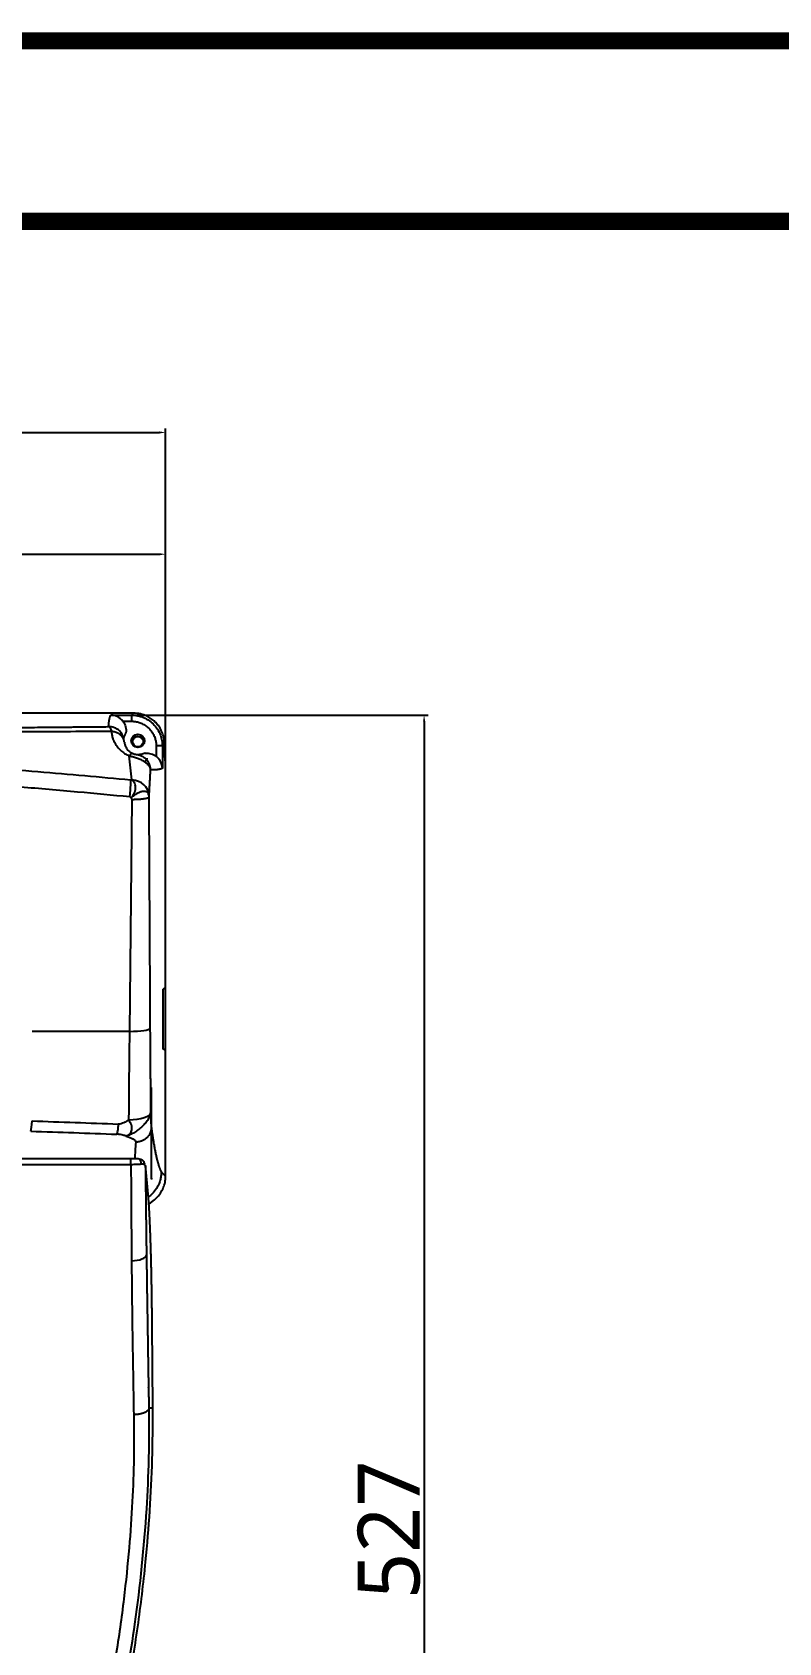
# Model space of a CAD drawing. Header units: millimetres. Extents: x 22 to 2359, y 6 to 1660.
# Drawn here: x 1388 to 1629, y 1140 to 1660 of the extents above; entities that cross this region are included whole.
import ezdxf

# ---------------------------------------------------------------- set-up
doc = ezdxf.new("R2010")
doc.units = ezdxf.units.MM
doc.layers.get('Defpoints').update_dxf_attribs({"linetype": 'CONTINUOUS'})
doc.layers.add('1LINE', color=7, linetype='CONTINUOUS')
doc.styles.add('Annotative', font='malgun.ttf')
doc.dimstyles.new('WOO', dxfattribs={"dimtxt": 20, "dimasz": 2, "dimexe": 1.25, "dimexo": 0.3, "dimgap": 1, "dimtad": 1, "dimdec": 1, "dimzin": 1, "dimdsep": 46, "dimtxsty": 'Annotative', "dimcen": 0, "dimclrd": 1, "dimclre": 1, "dimclrt": 2, "dimadec": 0, "dimazin": 0, "dimtfac": 1, "dimtdec": 1, "dimtofl": 0, "dimtmove": 0, "dimatfit": 3, "dimfxl": 0, "dimarcsym": 0})

# ---------------------------------------------------------------- blocks, each defined once
blk = doc.blocks.new('*D9')
at = {"layer": '1LINE', "color": 1, "lineweight": -2}
for p, q in [((948.16, 1394.59), (948.16, 1531.77)), ((950.16, 1530.52), (1429.09, 1530.52)), ((1431.09, 1290.67), (1431.09, 1531.77))]:
    blk.add_line(p, q, dxfattribs=at)
at = {"layer": '1LINE', "color": 1}
for points in [[(950.16, 1530.86), (950.16, 1530.19), (948.16, 1530.52)], [(1429.09, 1530.86), (1429.09, 1530.19), (1431.09, 1530.52)]]:
    blk.add_solid(points, dxfattribs=at)
at = {"layer": 'Defpoints', "color": 0}
for p in [(1431.09, 1530.52), (948.16, 1394.29), (1431.09, 1290.37)]:
    blk.add_point(p, dxfattribs=at)
at = {"layer": '1LINE', "color": 2, "insert": (1189.63, 1541.86), "char_height": 20, "attachment_point": 5, "style": 'Annotative'}
blk.add_mtext('483', dxfattribs=at)
blk = doc.blocks.new('*D10')
at = {"layer": '1LINE', "color": 1, "lineweight": -2}
for p, q in [((1413.64, 1439.26), (1515.83, 1439.26)), ((1514.58, 1437.26), (1514.58, 915.06)), ((1228.43, 913.06), (1515.83, 913.06))]:
    blk.add_line(p, q, dxfattribs=at)
at = {"layer": '1LINE', "color": 1}
for points in [[(1514.24, 1437.26), (1514.91, 1437.26), (1514.58, 1439.26)], [(1514.24, 915.06), (1514.91, 915.06), (1514.58, 913.06)]]:
    blk.add_solid(points, dxfattribs=at)
at = {"layer": 'Defpoints', "color": 0}
for p in [(1413.34, 1439.26), (1228.13, 913.06), (1514.58, 913.06)]:
    blk.add_point(p, dxfattribs=at)
at = {"layer": '1LINE', "color": 2, "insert": (1503.25, 1176.16), "char_height": 20, "attachment_point": 5, "rotation": 90, "style": 'Annotative'}
blk.add_mtext('527', dxfattribs=at)
blk = doc.blocks.new('*D12')
at = {"layer": '1LINE', "color": 1, "lineweight": -2}
for p, q in [((1025.27, 1424.9), (1025.27, 1492.44)), ((1027.27, 1491.19), (1429.09, 1491.19)), ((1431.09, 1290.67), (1431.09, 1492.44))]:
    blk.add_line(p, q, dxfattribs=at)
at = {"layer": '1LINE', "color": 1}
for points in [[(1027.27, 1491.52), (1027.27, 1490.85), (1025.27, 1491.19)], [(1429.09, 1491.52), (1429.09, 1490.85), (1431.09, 1491.19)]]:
    blk.add_solid(points, dxfattribs=at)
at = {"layer": 'Defpoints', "color": 0}
for p in [(1431.09, 1491.19), (1025.27, 1424.6), (1431.09, 1290.37)]:
    blk.add_point(p, dxfattribs=at)
at = {"layer": '1LINE', "color": 2, "insert": (1228.18, 1502.52), "char_height": 20, "attachment_point": 5, "style": 'Annotative'}
blk.add_mtext('406', dxfattribs=at)

msp = doc.modelspace()

# ---------------------------------------------------------------- linework, layer by layer
at = {"layer": '1LINE'}
for p, q in [((1420.69, 1439.89), (1342.13, 1439.89)), ((1420.68, 1439.88), (1342.13, 1439.88)), ((1413.34, 1439.25), (1420.05, 1439.25)), ((1417.26, 1437.26), (1420.05, 1437.26)), ((1420.05, 1439.25), (1420.68, 1439.88)), ((1420.05, 1439.25), (1420.05, 1437.26)), ((1428.05, 1429.26), (1428.05, 1425.91)), ((1430.04, 1429.26), (1428.05, 1429.26)), ((1430.72, 1429.94), (1430.04, 1429.26)), ((1430.04, 1429.26), (1430.04, 1421.98)), ((1420.22, 1411.92), (1419.4, 1337.11)), ((1431.09, 1351.16), (1430.26, 1350.74)), ((1430.26, 1331.34), (1430.26, 1350.74)), ((1419.4, 1337.11), (1387.97, 1337.11)), ((1431.09, 1330.92), (1430.26, 1331.34)), ((1426.57, 1289.39), (1426.57, 1318.92)), ((1425.44, 1284.57), (1424.55, 1293.89)), ((1425.44, 1284.51), (1424.56, 1293.72)), ((1431.09, 1290.37), (1429.68, 1291.78)), ((1426.57, 1289.39), (1426.84, 1289.66)), ((1426.95, 1215.38), (1425.66, 1215.38))]:
    msp.add_line(p, q, dxfattribs=at)
at = {"layer": '1LINE', "color": 4, "const_width": 5.55}
for points in [[(24.82, 8.44), (2356.12, 8.44), (2356.12, 1657), (24.82, 1657)], [(116.41, 66.72), (2264.53, 66.72), (2264.53, 1598.72), (116.41, 1598.72)]]:
    msp.add_lwpolyline(points, close=True, dxfattribs=at)
at = {"layer": '1LINE'}
for centre, radius in [((1422.13, 1430.92), 2.15), ((1422.13, 1430.68), 1.7)]:
    msp.add_circle(centre, radius, dxfattribs=at)
msp.add_arc((1422.13, 1430.68), 2.2, 15.165, 164.8352, dxfattribs=at)
for centre, major_axis, ratio, start_param, end_param in [((1419.33, 1412.95), (6.26, 1.09), 0.843858, 6.156142, 7.568279), ((1418.64, 1338.18), (7.4, -0.1), 0.145022, 4.817803, 6.250596), ((1418.34, 1310.95), (-7.91, 0.06), 0.304434, 1.673508, 3.110832), ((1387.57, 1309.61), (0.16, 5), 0.097203, 3.466064, 4.423075), ((1419.89, 1264.85), (5, 0.07), 0.368089, 4.744658, 6.245642)]:
    msp.add_ellipse(centre, major_axis=major_axis, ratio=ratio, start_param=start_param, end_param=end_param, dxfattribs=at)
for points, degree in [([(1412.74, 1435.51), (1412.7, 1436.47), (1413, 1438.36), (1413.34, 1439.25)], 2), ([(1417.26, 1437.26), (1418.09, 1436.19), (1418.44, 1434.8), (1418.26, 1433.48)], 3), ([(1417.57, 1431.77), (1418.27, 1433.47)], 1), ([(1417.61, 1431.21), (1417.61, 1431.59), (1417.62, 1431.59)], 2), ([(1420.46, 1426.85), (1420.24, 1426.94), (1419.84, 1426.71), (1419.35, 1426.09)], 3), ([(1420.22, 1418.32), (1419.93, 1420.91), (1419.64, 1423.5), (1419.35, 1426.09)], 3), ([(1424.48, 1426.95), (1422.67, 1426.33)], 1), ([(1424.48, 1426.93), (1425.74, 1427.05), (1427.04, 1426.69), (1428.05, 1425.91)], 3), ([(1426.11, 1421.58), (1425.89, 1417.5), (1425.66, 1413.36)], 2), ([(1431.09, 1351.16), (1431.09, 1420.64)], 1), ([(1419.92, 1412.54), (1420.08, 1412.34), (1420.22, 1412.15), (1420.22, 1411.92)], 3), ([(1425.65, 1412.69), (1426.03, 1338.05)], 1), ([(1426.03, 1338.05), (1426.07, 1331.12), (1426.18, 1317.48), (1426.25, 1310.81)], 2), ([(1431.09, 1290.37), (1431.09, 1330.92)], 1), ([(1419.13, 1308.55), (1418.14, 1307.88), (1417.02, 1307.12), (1415.78, 1307.16)], 3), ([(1418.34, 1303.28), (1418.83, 1303.44), (1419.69, 1303.94), (1420.29, 1305.26), (1420.14, 1306.91), (1419.52, 1307.99), (1419.13, 1308.55)], 3), ([(1426.44, 1306.13), (1426.84, 1303.22), (1427.65, 1298.5), (1428.46, 1294.91), (1429.27, 1292.45), (1429.68, 1291.78)], 2), ([(1387.57, 1304.87), (1396.82, 1304.56), (1406.06, 1304.23), (1415.29, 1303.88)], 3), ([(1418.34, 1303.28), (1420.08, 1302.69), (1421.45, 1302.03), (1421.41, 1301.32)], 3), ([(1423.91, 1295.23), (1423.42, 1295.73), (1422.55, 1295.79)], 2), ([(1424.47, 1294.2), (1423.89, 1295.24)], 1), ([(1426.95, 1215.38), (1426.84, 1229.32), (1426.73, 1243.2)], 2)]:
    msp.add_open_spline(points, degree=degree, dxfattribs=at)
for points, degree, knots in [([(1417.26, 1437.26), (1417.16, 1437.39), (1416.93, 1437.66), (1416.4, 1438.16), (1415.79, 1438.58), (1415.12, 1438.9), (1414.56, 1439.09), (1413.97, 1439.22), (1413.55, 1439.24), (1413.34, 1439.26)], 3, [0, 0, 0, 0, 0.100729, 0.210472, 0.446523, 0.572581, 0.705738, 0.848334, 1, 1, 1, 1]), ([(1420.05, 1439.25), (1420.45, 1439.24), (1421.24, 1439.21), (1422.38, 1439), (1423.81, 1438.57), (1425.44, 1437.77), (1427.12, 1436.43), (1428.49, 1434.75), (1429.41, 1432.93), (1429.95, 1431.07), (1430.01, 1429.87), (1430.04, 1429.26)], 3, [0, 0, 0, 0, 0.076286, 0.150574, 0.222866, 0.360247, 0.495416, 0.632232, 0.77119, 0.883241, 1, 1, 1, 1]), ([(1420.05, 1437.26), (1420.23, 1437.26), (1420.77, 1437.24), (1421.72, 1437.11), (1422.9, 1436.77), (1424.09, 1436.2), (1425.23, 1435.41), (1426.23, 1434.41), (1427.02, 1433.26), (1427.58, 1432.04), (1427.92, 1430.85), (1428.03, 1429.92), (1428.05, 1429.41), (1428.05, 1429.26)], 3, [0, 0, 0, 0, 0.042862, 0.129752, 0.228089, 0.334282, 0.4453, 0.558194, 0.670024, 0.777502, 0.877222, 0.965352, 1, 1, 1, 1]), ([(1428.63, 1435.94), (1428.3, 1436.34), (1427.65, 1437.12), (1426.45, 1438.1), (1424.92, 1439), (1422.99, 1439.73), (1421.46, 1439.83), (1420.68, 1439.88)], 3, [0, 0, 0, 0, 0.166501, 0.333765, 0.5018, 0.745158, 1, 1, 1, 1]), ([(1430.72, 1429.94), (1430.71, 1430.27), (1430.68, 1430.92), (1430.5, 1431.95), (1430.16, 1433.2), (1429.67, 1434.33), (1429.1, 1435.31), (1428.79, 1435.73), (1428.63, 1435.94)], 3, [0, 0, 0, 0, 0.163038, 0.326698, 0.492096, 0.766039, 0.879895, 1, 1, 1, 1]), ([(1342.13, 1434.95), (1347.48, 1434.99), (1352.8, 1435.02), (1367.93, 1435.12), (1397.91, 1435.36), (1412.74, 1435.51)], 2, [0, 0, 0, 0.149937, 0.149937, 0.574969, 1, 1, 1]), ([(1413.57, 1433.97), (1409.18, 1433.94), (1400.44, 1433.88), (1386.87, 1433.8), (1372.89, 1433.72), (1360.79, 1433.66), (1350.54, 1433.62), (1345.09, 1433.6), (1342.13, 1433.59)], 3, [0, 0, 0, 0, 0.185998, 0.371184, 0.572361, 0.773392, 0.87685, 1, 1, 1, 1]), ([(1412.74, 1435.51), (1412.81, 1435.48), (1412.92, 1435.44), (1413.07, 1435.26), (1413.21, 1435.02), (1413.38, 1434.63), (1413.5, 1434.19), (1413.57, 1433.97)], 3, [0, 0, 0, 0, 0.250218, 0.375312, 0.500465, 0.75037, 1, 1, 1, 1]), ([(1417.61, 1431.59), (1417.4, 1432.5), (1416.93, 1433.42), (1415.23, 1435.05), (1413.89, 1435.51), (1412.74, 1435.51)], 3, [0, 0, 0, 0, 0.430635, 0.430635, 1, 1, 1, 1]), ([(1413.57, 1433.97), (1413.61, 1433.61), (1413.7, 1432.82), (1414.06, 1431.52), (1414.65, 1430.21), (1415.48, 1428.97), (1416.31, 1428.05), (1417.14, 1427.35), (1417.82, 1426.87), (1418.56, 1426.44), (1419.09, 1426.2), (1419.35, 1426.09)], 3, [0, 0, 0, 0, 0.12724, 0.277737, 0.452193, 0.584407, 0.723901, 0.795712, 0.866591, 0.934684, 1, 1, 1, 1]), ([(1417.75, 1430.54), (1417.78, 1430.27), (1417.87, 1429.68), (1418.26, 1428.73), (1418.85, 1427.91), (1419.55, 1427.35), (1420, 1427.06), (1420.32, 1426.92), (1420.46, 1426.85)], 3, [0, 0, 0, 0, 0.235554, 0.50062, 0.773094, 0.875226, 0.942341, 1, 1, 1, 1]), ([(1419.35, 1426.09), (1419.72, 1426.01), (1420.51, 1425.84), (1421.72, 1425.47), (1422.7, 1425.09), (1423.44, 1424.72), (1424.12, 1424.32), (1424.86, 1423.78), (1425.54, 1423.07), (1425.99, 1422.32), (1426.07, 1421.82), (1426.11, 1421.58)], 3, [0, 0, 0, 0, 0.095879, 0.205313, 0.32644, 0.389465, 0.452938, 0.57995, 0.711609, 0.86114, 1, 1, 1, 1]), ([(1420.46, 1426.85), (1420.5, 1426.83), (1420.57, 1426.81), (1420.72, 1426.75), (1420.92, 1426.69), (1421.11, 1426.64), (1421.28, 1426.6), (1421.42, 1426.58), (1421.54, 1426.56), (1421.63, 1426.55), (1421.65, 1426.55), (1421.66, 1426.55)], 3, [0, 0, 0, 0, 0.026113, 0.051164, 0.095554, 0.171232, 0.279273, 0.415465, 0.580367, 0.775698, 1, 1, 1, 1]), ([(1421.66, 1426.55), (1421.81, 1426.53), (1422.19, 1426.51), (1422.79, 1426.55), (1423.23, 1426.67), (1423.46, 1426.73)], 3, [0, 0, 0, 0, 0.262346, 0.624593, 1, 1, 1, 1]), ([(1424.63, 1424.29), (1424.66, 1424.35), (1424.74, 1424.52), (1424.9, 1424.82), (1425.05, 1425.1), (1425.13, 1425.25), (1425.15, 1425.28)], 3, [0, 0, 0, 0, 0.241522, 0.608288, 0.927785, 1, 1, 1, 1]), ([(1430.04, 1421.98), (1430.03, 1422.19), (1430.01, 1422.5), (1429.94, 1422.9), (1429.85, 1423.29), (1429.69, 1423.75), (1429.45, 1424.27), (1429.15, 1424.75), (1428.81, 1425.19), (1428.45, 1425.58), (1428.18, 1425.8), (1428.05, 1425.91)], 3, [0, 0, 0, 0, 0.147392, 0.218797, 0.288706, 0.423945, 0.552638, 0.674303, 0.78912, 0.899338, 1, 1, 1, 1]), ([(1430.98, 1424.56), (1430.95, 1424.72), (1430.93, 1424.99), (1430.9, 1425.24), (1430.88, 1425.57), (1430.86, 1425.87), (1430.84, 1426.24), (1430.82, 1426.58), (1430.81, 1426.97), (1430.79, 1427.33), (1430.78, 1427.72), (1430.77, 1428.08), (1430.76, 1428.48), (1430.74, 1429.17), (1430.72, 1429.94)], 2, [0, 0, 0, 0.125, 0.125, 0.25, 0.25, 0.375, 0.375, 0.5, 0.5, 0.625, 0.625, 0.75, 0.75, 1, 1, 1]), ([(1419.79, 1418.22), (1414.86, 1418.69), (1404.89, 1419.63), (1389.74, 1420.91), (1374.25, 1422.11), (1358.42, 1423.21), (1347.67, 1423.87), (1342.2, 1424.18), (1342.13, 1424.19)], 3, [0, 0, 0, 0, 0.191172, 0.386485, 0.58594, 0.789538, 0.997281, 1, 1, 1, 1]), ([(1430.04, 1421.98), (1429.67, 1421.86), (1429.28, 1421.77), (1428.84, 1421.67), (1428.39, 1421.61), (1427.87, 1421.54), (1427.34, 1421.52), (1426.73, 1421.51), (1426.11, 1421.58)], 2, [0, 0, 0, 0.25, 0.25, 0.5, 0.5, 0.75, 0.75, 1, 1, 1]), ([(1431.09, 1420.64), (1431.09, 1420.94), (1431.09, 1421.24), (1431.09, 1421.56), (1431.08, 1422.21), (1431.07, 1422.84), (1431.05, 1423.41), (1431.04, 1423.89), (1431.02, 1424.17), (1431.01, 1424.32), (1430.99, 1424.5), (1430.98, 1424.56)], 2, [0, 0, 0, 0.125, 0.125, 0.25, 0.375, 0.5, 0.625, 0.75, 0.8125, 0.875, 1, 1, 1]), ([(1419.52, 1412.81), (1413.9, 1413.35), (1402.15, 1414.47), (1376.39, 1416.67), (1356.2, 1418.11), (1342.14, 1418.96), (1342.13, 1418.96)], 3, [0, 0, 0, 0, 0.218732, 0.456825, 0.999573, 1, 1, 1, 1]), ([(1420.22, 1418.32), (1420.16, 1418.29), (1420.04, 1418.23), (1419.88, 1418.23), (1419.79, 1418.22)], 3, [0, 0, 0, 0, 0.499031, 1, 1, 1, 1]), ([(1419.92, 1412.54), (1420.03, 1412.63), (1420.25, 1412.83), (1420.62, 1413.29), (1421.12, 1414.19), (1421.5, 1415.58), (1421.29, 1416.91), (1420.74, 1417.79), (1420.39, 1418.14), (1420.22, 1418.32)], 3, [0, 0, 0, 0, 0.060374, 0.125458, 0.251667, 0.500838, 0.749971, 0.871012, 1, 1, 1, 1]), ([(1419.92, 1412.54), (1419.89, 1412.57), (1419.83, 1412.64), (1419.74, 1412.72), (1419.64, 1412.78), (1419.56, 1412.8), (1419.52, 1412.81)], 3, [0, 0, 0, 0, 0.267447, 0.521441, 0.763101, 1, 1, 1, 1]), ([(1425.66, 1413.36), (1425.63, 1413.55), (1425.57, 1413.85), (1425.35, 1414.19), (1425.05, 1414.44), (1424.55, 1414.61), (1423.91, 1414.59), (1423.33, 1414.48), (1422.71, 1414.3), (1422.05, 1414.02), (1421.38, 1413.63), (1420.74, 1413.16), (1420.25, 1412.79), (1419.92, 1412.54)], 3, [0, 0, 0, 0, 0.125132, 0.187432, 0.249784, 0.374924, 0.499891, 0.562413, 0.625075, 0.750213, 0.812563, 0.874863, 1, 1, 1, 1]), ([(1425.66, 1413.36), (1425.66, 1413.32), (1425.66, 1413.24), (1425.65, 1413.11), (1425.65, 1412.95), (1425.65, 1412.78), (1425.65, 1412.69)], 2, [0, 0, 0, 0.125, 0.25, 0.5, 0.75, 1, 1, 1]), ([(1419.4, 1337.11), (1419.38, 1335.68), (1419.34, 1331.71), (1419.27, 1325.24), (1419.2, 1317.73), (1419.16, 1312.18), (1419.14, 1309.13), (1419.13, 1308.55)], 3, [0, 0, 0, 0, 0.148003, 0.411224, 0.674338, 0.93743, 1, 1, 1, 1]), ([(1426.25, 1310.81), (1426.23, 1310.68), (1426.2, 1310.41), (1426, 1309.68), (1425.63, 1308.93), (1425.12, 1308.17), (1424.52, 1307.4), (1423.62, 1306.43), (1422.57, 1305.54), (1421.68, 1304.9), (1420.78, 1304.3), (1419.84, 1303.84), (1418.91, 1303.49), (1418.53, 1303.35), (1418.34, 1303.28)], 3, [0, 0, 0, 0, 0.062774, 0.125331, 0.250422, 0.31274, 0.375048, 0.499845, 0.624704, 0.686938, 0.749109, 0.87487, 0.937866, 1, 1, 1, 1]), ([(1426.25, 1310.81), (1426.26, 1310.41), (1426.27, 1310.05), (1426.28, 1309.66), (1426.29, 1309.31), (1426.31, 1308.52), (1426.33, 1307.93), (1426.35, 1307.27), (1426.38, 1306.83), (1426.41, 1306.35), (1426.44, 1306.13)], 2, [0, 0, 0, 0.125, 0.125, 0.25, 0.25, 0.5, 0.5, 0.75, 0.75, 1, 1, 1]), ([(1387.99, 1308.17), (1392.6, 1308.01), (1401.87, 1307.69), (1411.13, 1307.34), (1415.78, 1307.16)], 3, [0, 0, 0, 0, 0.497529, 1, 1, 1, 1]), ([(1415.78, 1307.16), (1415.77, 1306.95), (1415.73, 1306.52), (1415.65, 1305.72), (1415.54, 1304.93), (1415.41, 1304.26), (1415.33, 1304.01), (1415.29, 1303.88)], 3, [0, 0, 0, 0, 0.143013, 0.286024, 0.571381, 0.78569, 1, 1, 1, 1]), ([(1418.34, 1303.28), (1418.22, 1303.32), (1417.99, 1303.39), (1417.53, 1303.52), (1416.93, 1303.67), (1416.28, 1303.79), (1415.72, 1303.86), (1415.43, 1303.87), (1415.29, 1303.88)], 3, [0, 0, 0, 0, 0.133186, 0.26432, 0.518036, 0.760172, 0.881933, 1, 1, 1, 1]), ([(1421.41, 1301.32), (1421.35, 1300.38), (1421.24, 1298.49), (1421.13, 1296.69), (1421.07, 1295.79), (1421.06, 1295.73)], 3, [0, 0, 0, 0, 0.481574, 0.963467, 1, 1, 1, 1]), ([(1419.78, 1295.92), (1415.48, 1295.92), (1406.5, 1295.92), (1393.28, 1295.92), (1384.37, 1295.92), (1380.13, 1295.92)], 3, [0, 0, 0, 0, 0.325657, 0.679477, 1, 1, 1, 1]), ([(1422.11, 1295.92), (1421.95, 1295.92), (1421.63, 1295.92), (1421.05, 1295.92), (1420.43, 1295.92), (1420, 1295.92), (1419.78, 1295.92)], 3, [0, 0, 0, 0, 0.252643, 0.504695, 0.752942, 1, 1, 1, 1]), ([(1419.88, 1294.04), (1413.27, 1294.04), (1400.05, 1294.03), (1386.82, 1294.01), (1380.21, 1294.01)], 3, [0, 0, 0, 0, 0.500003, 1, 1, 1, 1]), ([(1423.2, 1294.17), (1422.97, 1294.15), (1422.52, 1294.12), (1421.69, 1294.08), (1420.81, 1294.05), (1420.19, 1294.05), (1419.88, 1294.04)], 3, [0, 0, 0, 0, 0.259891, 0.502469, 0.755029, 1, 1, 1, 1]), ([(1419.88, 1294.04), (1419.89, 1291.73), (1419.92, 1287.22), (1419.96, 1280.67), (1420, 1274.47), (1420.04, 1268.61), (1420.07, 1264.85), (1420.08, 1263.01)], 3, [0, 0, 0, 0, 0.219472, 0.429207, 0.629208, 0.819475, 1, 1, 1, 1]), ([(1424.2, 1294.08), (1424.07, 1294.13), (1423.82, 1294.21), (1423.4, 1294.18), (1423.2, 1294.17)], 3, [0, 0, 0, 0, 0.520403, 1, 1, 1, 1]), ([(1424.56, 1293.72), (1424.53, 1293.78), (1424.49, 1293.88), (1424.35, 1293.99), (1424.25, 1294.05), (1424.2, 1294.08)], 3, [0, 0, 0, 0, 0.498011, 0.748451, 1, 1, 1, 1]), ([(1424.56, 1293.72), (1424.59, 1289.81), (1424.63, 1285.86), (1424.67, 1282.18), (1424.72, 1278.44), (1424.76, 1274.96), (1424.8, 1271.44), (1424.85, 1268.19), (1424.89, 1264.85)], 2, [0, 0, 0, 0.25, 0.25, 0.5, 0.5, 0.75, 0.75, 1, 1, 1]), ([(1429.68, 1291.78), (1429.67, 1291.39), (1429.65, 1290.58), (1429.42, 1289.29), (1428.96, 1287.84), (1428.13, 1286.24), (1426.96, 1284.76), (1425.99, 1283.94), (1425.52, 1283.6)], 3, [0, 0, 0, 0, 0.123422, 0.260344, 0.411061, 0.603313, 0.820449, 1, 1, 1, 1]), ([(1425.73, 1281.51), (1426.05, 1281.68), (1426.92, 1282.2), (1428.21, 1283.26), (1429.46, 1284.78), (1430.38, 1286.51), (1430.98, 1288.39), (1431.05, 1289.7), (1431.09, 1290.37)], 3, [0, 0, 0, 0, 0.099345, 0.278573, 0.457798, 0.639453, 0.815805, 1, 1, 1, 1]), ([(1426.73, 1243.2), (1426.7, 1246.73), (1426.63, 1251.78), (1426.58, 1255.06), (1426.49, 1259.87), (1426.38, 1264.31), (1426.31, 1267.15), (1426.22, 1269.84), (1426.13, 1272.38), (1425.99, 1275.94), (1425.83, 1278.98), (1425.73, 1280.81), (1425.56, 1283.27), (1425.44, 1284.51)], 2, [0, 0, 0, 0.125, 0.1875, 0.25, 0.375, 0.4375, 0.5, 0.5625, 0.625, 0.75, 0.8125, 0.875, 1, 1, 1]), ([(1424.89, 1264.85), (1424.93, 1261.96), (1424.98, 1258.93), (1425.02, 1256.02), (1425.06, 1252.94), (1425.11, 1250.02), (1425.16, 1246.89), (1425.2, 1243.99), (1425.25, 1240.77), (1425.3, 1237.89), (1425.35, 1234.57), (1425.39, 1231.88), (1425.45, 1228.27), (1425.47, 1227.03), (1425.5, 1225.09), (1425.55, 1222.36), (1425.56, 1221.88), (1425.62, 1218.03), (1425.66, 1215.38)], 2, [0, 0, 0, 0.125, 0.125, 0.25, 0.25, 0.375, 0.375, 0.5, 0.5, 0.625, 0.625, 0.75, 0.75, 0.8125, 0.8125, 0.875, 0.875, 1, 1, 1]), ([(1420.08, 1263.01), (1420.1, 1260.41), (1420.15, 1255.08), (1420.24, 1246.99), (1420.37, 1237.53), (1420.55, 1226.27), (1420.71, 1217.81), (1420.79, 1213.29)], 3, [0, 0, 0, 0, 0.154813, 0.316735, 0.485715, 0.725507, 1, 1, 1, 1]), ([(1420.79, 1213.29), (1420.87, 1208.67), (1420.88, 1199.36), (1420.38, 1185.07), (1419.33, 1169.89), (1417.61, 1153.22), (1415, 1134.6), (1411.42, 1114.86), (1407.1, 1095.51), (1402.64, 1078.53), (1399.59, 1068.2), (1398.18, 1063.66)], 3, [0, 0, 0, 0, 0.095696, 0.192508, 0.293185, 0.403627, 0.527495, 0.664291, 0.794817, 0.909584, 1, 1, 1, 1]), ([(1425.66, 1215.38), (1425.69, 1212.45), (1425.74, 1207.03), (1425.55, 1196.22), (1424.65, 1176.1), (1422.3, 1153.26), (1418.76, 1130.51), (1415.91, 1115.2), (1412.33, 1098.82), (1407.99, 1081.45), (1404.35, 1069.23), (1402.48, 1063)], 3, [0, 0, 0, 0, 0.059675, 0.110237, 0.218691, 0.463436, 0.560161, 0.662619, 0.761112, 0.87817, 1, 1, 1, 1]), ([(1403.55, 1062.66), (1404.59, 1066.04), (1406.66, 1072.79), (1409.5, 1082.97), (1412.12, 1093.16), (1414.53, 1103.36), (1416.73, 1113.56), (1419.4, 1127.34), (1422.23, 1144.75), (1424.59, 1164.27), (1426.06, 1182.31), (1426.89, 1198.85), (1426.93, 1209.87), (1426.95, 1215.38)], 3, [0, 0, 0, 0, 0.067868, 0.135518, 0.202953, 0.270179, 0.337197, 0.404015, 0.54101, 0.677715, 0.784908, 0.892331, 1, 1, 1, 1])]:
    msp.add_open_spline(points, degree=degree, knots=knots, dxfattribs=at)
for points, weights in [([(1417.75, 1430.54), (1417.58, 1432.41), (1415.96, 1433.75), (1413.57, 1433.97)], [1.12176302028, 0.95940177742, 0.959412327259, 1.1217946698]), ([(1421.66, 1426.55), (1424.23, 1426.27), (1426.11, 1424.35), (1426.11, 1421.58)], [1.26002689044, 0.996260723817, 0.933163968357, 1.07073662406]), ([(1419.52, 1412.81), (1419.76, 1414.92), (1419.86, 1416.89), (1419.8, 1418.22)], [1.06811842593, 0.977274332718, 0.97729386222, 1.06817701444]), ([(1425.65, 1412.69), (1425.54, 1412.24), (1423.38, 1411.93), (1420.22, 1411.92)], [1.14015290707, 0.953282379667, 0.953282364311, 1.140152861]), ([(1426.44, 1306.13), (1426.41, 1303.3), (1424.33, 1301.31), (1421.41, 1301.32)], [1.16812320381, 0.942904670231, 0.943963890338, 1.17130086413]), ([(1419.88, 1294.04), (1419.9, 1295.08), (1419.85, 1295.92), (1419.78, 1295.92)], [1.23363324904, 0.917363720455, 0.92219493991, 1.2481269074]), ([(1423.2, 1294.17), (1423.33, 1295.17), (1422.84, 1295.92), (1422.11, 1295.92)], [1.19195224835, 0.920665271381, 0.936936624045, 1.24076630634]), ([(1424.2, 1294.08), (1424.29, 1294.5), (1424.19, 1294.92), (1423.9, 1295.24)], [1.22286173559, 1.0716127789, 0.997349605035, 1.00007221398]), ([(1425.66, 1215.38), (1425.57, 1214.21), (1423.59, 1213.36), (1420.79, 1213.29)], [1.15812581562, 0.947291661212, 0.947291394795, 1.15812501637])]:
    msp.add_rational_spline(points, weights, degree=3, dxfattribs=at)

# ---------------------------------------------------------------- dimensions: what is measured, and where the dimension line sits
dim = msp.add_linear_dim(base=(1431.09, 1530.52), p1=(948.16, 1394.29), p2=(1431.09, 1290.37), text='483', dimstyle='WOO', override={"dimdec": 0}, dxfattribs=at)
dim.commit()
dim.dimension.update_dxf_attribs({"geometry": '*D9', "text_midpoint": (1189.63, 1541.86)})
dim = msp.add_linear_dim(base=(1431.09, 1491.19), p1=(1025.27, 1424.6), p2=(1431.09, 1290.37), dimstyle='WOO', override={"dimdec": 0}, dxfattribs=at)
dim.commit()
dim.dimension.update_dxf_attribs({"geometry": '*D12', "text_midpoint": (1228.18, 1502.52)})
dim = msp.add_linear_dim(base=(1514.58, 913.06), p1=(1413.34, 1439.26), p2=(1228.13, 913.06), angle=90, text='527', dimstyle='WOO', override={"dimdec": 0}, dxfattribs=at)
dim.commit()
dim.dimension.update_dxf_attribs({"geometry": '*D10', "text_midpoint": (1503.25, 1176.16)})

doc.saveas('drawing.dxf')
